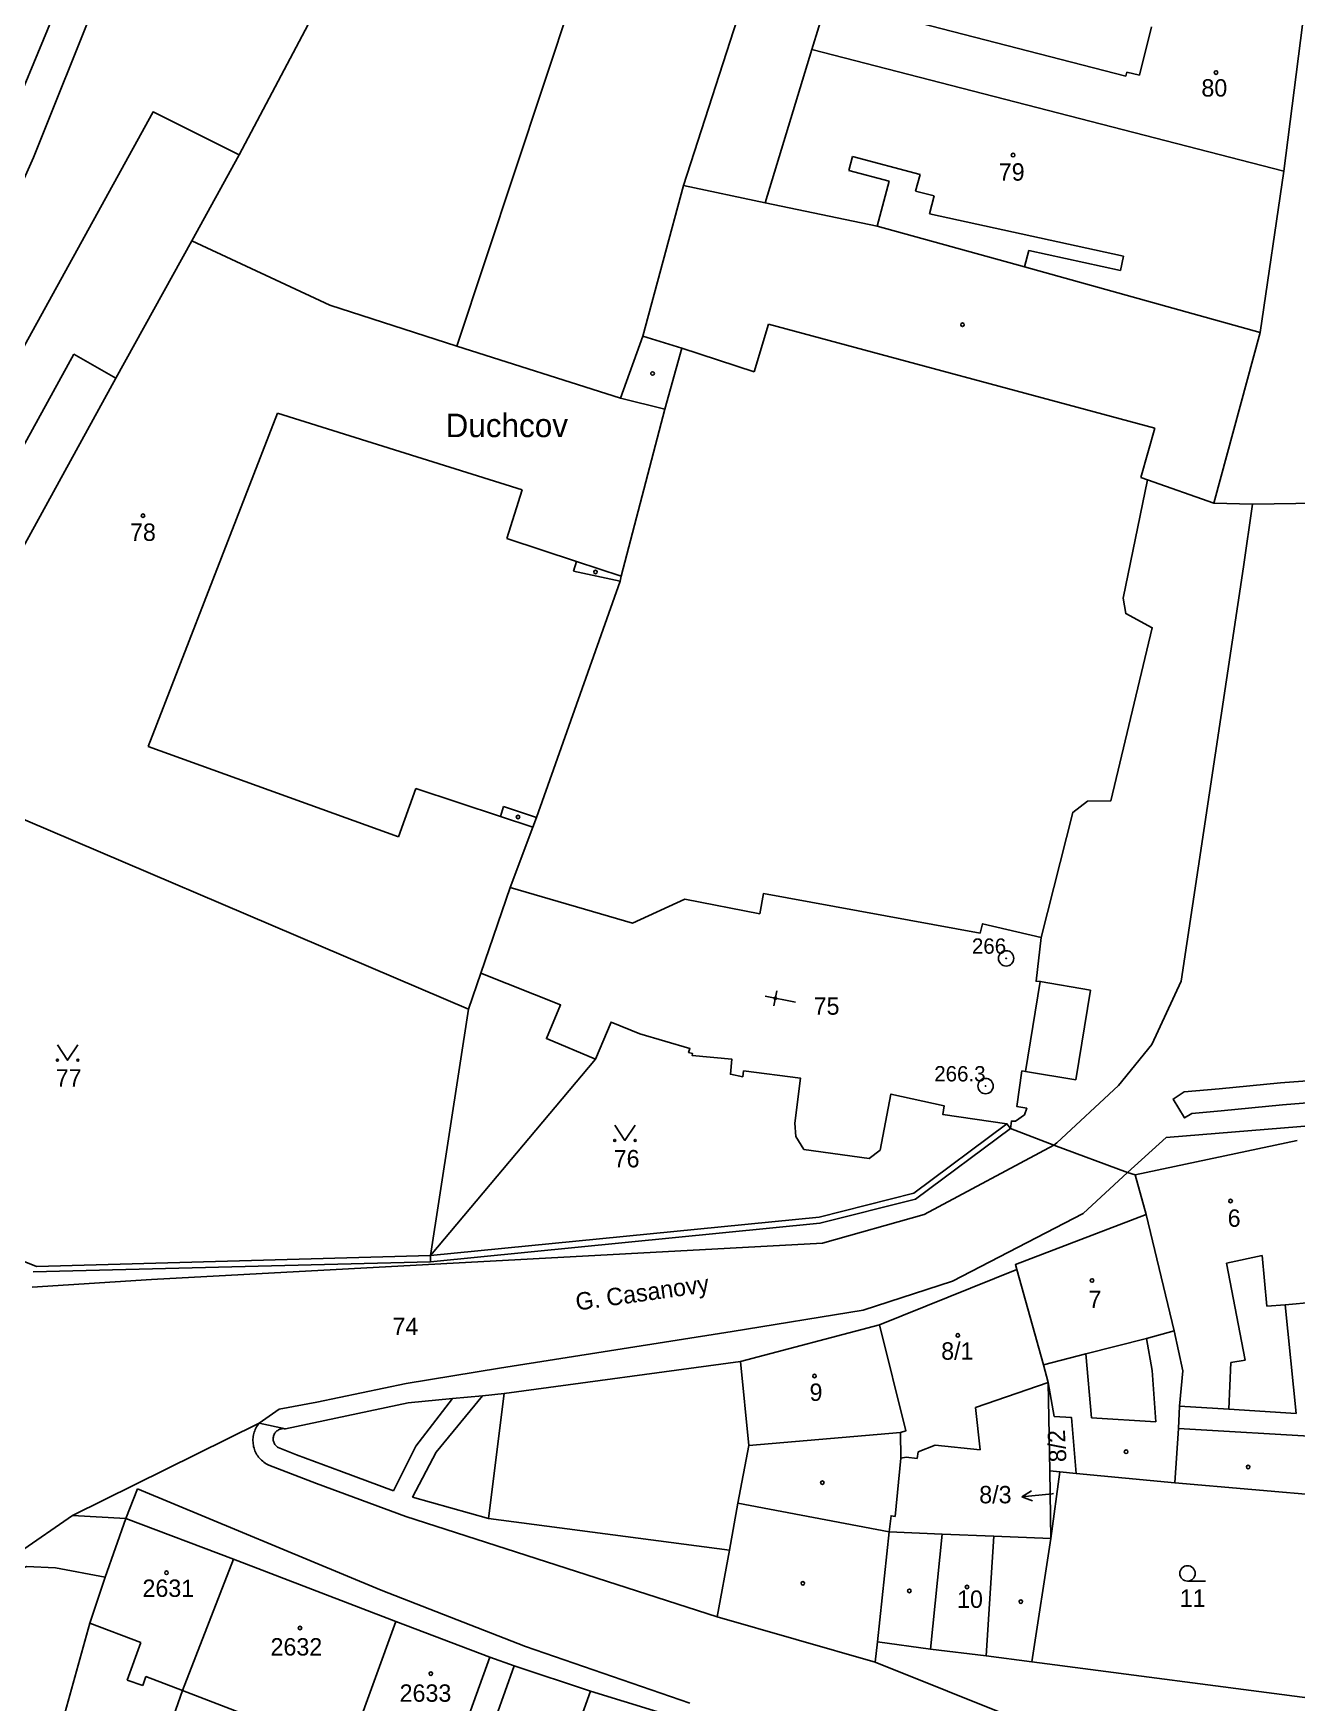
# Model space of a CAD drawing. Extents: x -784124 to -780570, y -980818 to -976926.
# Drawn here: x -782438.1 to -782314.6, y -979668 to -979504.8 of the extents above; entities that cross this region are included whole.
import ezdxf
from ezdxf.enums import TextEntityAlignment as Align

# ---------------------------------------------------------------- set-up
doc = ezdxf.new("R2010")
doc.units = 0
doc.header["$LTSCALE"] = 3.138375
doc.header["$MEASUREMENT"] = 0
doc.linetypes.add('0_02', pattern=[0])
doc.linetypes.add('0_051C', pattern=[0])
for name, color, linetype in [('1007', 1, 'CONTINUOUS'), ('1008', 1, 'CONTINUOUS'), ('101', 1, 'CONTINUOUS'), ('1016', 1, 'CONTINUOUS'), ('1029', 1, 'CONTINUOUS'), ('18', 1, 'CONTINUOUS'), ('21800', 1, 'CONTINUOUS'), ('21810', 1, 'CONTINUOUS'), ('21900', 1, 'CONTINUOUS'), ('21999', 1, 'CONTINUOUS'), ('23700', 1, 'CONTINUOUS'), ('304', 1, 'CONTINUOUS'), ('314', 1, 'CONTINUOUS'), ('402', 1, 'CONTINUOUS'), ('404', 1, 'CONTINUOUS'), ('409', 1, 'CONTINUOUS')]:
    doc.layers.add(name, color=color, linetype=linetype)

# ---------------------------------------------------------------- blocks, each defined once
blk = doc.blocks.new('4_02$0')
at = {"layer": '404', "color": 255, "linetype": 'Continuous'}
blk.add_circle((-0.01, 0), 0.175, dxfattribs=at)
blk = doc.blocks.new('1029$1')
at = {"layer": '1029', "color": 6, "linetype": 'Continuous'}
for p, q in [((0, 3), (-0.5, 2)), ((0, 0), (0, 3)), ((0, 3), (0.5, 2))]:
    blk.add_line(p, q, dxfattribs=at)
blk = doc.blocks.new('3_14$2')
at = {"layer": '314', "color": 255, "linetype": 'Continuous'}
blk.add_lwpolyline([(-1, 1.5), (0, 0), (1, 1.5)], dxfattribs=at)
for centre in [(-1, 0), (1, 0)]:
    blk.add_circle(centre, 0.1, dxfattribs=at)
blk = doc.blocks.new('3_04$3')
at = {"layer": '304', "color": 255, "linetype": 'Continuous'}
blk.add_line((0.01, 0), (1.76, 0), dxfattribs=at)
blk.add_circle((0.01, 0.75), 0.75, dxfattribs=at)
blk = doc.blocks.new('1_01$18')
at = {"layer": '101', "color": 3, "linetype": 'Continuous'}
for radius in [0.75, 0.03]:
    blk.add_circle((0, 0), radius, dxfattribs=at)
blk = doc.blocks.new('4_09$23')
at = {"layer": '409', "color": 255, "linetype": 'Continuous'}
for p, q in [((-0.75, 2), (0.75, 2)), ((0, 3), (0, 0))]:
    blk.add_line(p, q, dxfattribs=at)

msp = doc.modelspace()

# ---------------------------------------------------------------- linework, layer by layer
at = {"layer": '1029', "color": 255, "linetype": 'Continuous'}
msp.add_line((-782338.38, -979647.54), (-782338.5, -979647.56), dxfattribs=at)
at = {"layer": '21800', "color": 255, "linetype": 'Continuous'}
for p, q in [((-782347.46, -979436.13), (-782374.57, -979519.67)), ((-782419.44, -979470.34), (-782438.1, -979516.94)), ((-782441.92, -979516.93), (-782422.62, -979470.45)), ((-782351.41, -979503.82), (-782331.32, -979508.99)), ((-782329.96, -979508.91), (-782328.81, -979504.18)), ((-782331.32, -979508.99), (-782331.22, -979508.61)), ((-782331.22, -979508.61), (-782329.96, -979508.91)), ((-782438.1, -979516.94), (-782444.12, -979530.41)), ((-782358.39, -979518.22), (-782358.03, -979516.86)), ((-782358.03, -979516.86), (-782351.43, -979518.6)), ((-782354.46, -979519.25), (-782358.39, -979518.22)), ((-782355.62, -979523.67), (-782354.46, -979519.25)), ((-782351.43, -979518.6), (-782351.86, -979520.22)), ((-782351.86, -979520.22), (-782350.04, -979520.69)), ((-782350.04, -979520.69), (-782350.5, -979522.44)), ((-782350.5, -979522.44), (-782331.53, -979526.59)), ((-782430.04, -979538.53), (-782422.63, -979525.09)), ((-782340.8, -979526.02), (-782341.22, -979527.62)), ((-782331.83, -979527.98), (-782340.8, -979526.02)), ((-782331.53, -979526.59), (-782331.83, -979527.98)), ((-782366.25, -979533.25), (-782367.66, -979537.88)), ((-782328.46, -979543.41), (-782366.25, -979533.25)), ((-782374.72, -979535.59), (-782378.52, -979534.41)), ((-782376.39, -979541.53), (-782374.72, -979535.59)), ((-782367.66, -979537.88), (-782374.72, -979535.59)), ((-782447.75, -979560.88), (-782434.17, -979536.17)), ((-782434.17, -979536.17), (-782430.04, -979538.53)), ((-782430.04, -979538.53), (-782443.62, -979563.21)), ((-782376.39, -979541.53), (-782380.7, -979540.46)), ((-782414.24, -979541.94), (-782426.9, -979574.53)), ((-782390.33, -979549.42), (-782414.24, -979541.94)), ((-782380.64, -979557.86), (-782376.39, -979541.53)), ((-782329.84, -979548.24), (-782328.46, -979543.41)), ((-782329.19, -979548.46), (-782329.84, -979548.24)), ((-782391.82, -979554.2), (-782390.33, -979549.42)), ((-782319.79, -979556.96), (-782318.92, -979550.84)), ((-782385.01, -979556.43), (-782391.82, -979554.2)), ((-782385.01, -979556.43), (-782385.32, -979557.37)), ((-782380.64, -979557.86), (-782385.01, -979556.43)), ((-782388.92, -979581.46), (-782380.76, -979558.36)), ((-782385.32, -979557.37), (-782380.76, -979558.36)), ((-782380.76, -979558.36), (-782380.64, -979557.86)), ((-782325.9, -979597.46), (-782319.79, -979556.96)), ((-782426.9, -979574.53), (-782402.41, -979583.36)), ((-782402.41, -979583.36), (-782400.71, -979578.63)), ((-782400.71, -979578.63), (-782392.46, -979581.35)), ((-782392.14, -979580.38), (-782392.46, -979581.35)), ((-782388.92, -979581.46), (-782392.14, -979580.38)), ((-782389.28, -979582.4), (-782392.46, -979581.35)), ((-782391.49, -979588.3), (-782389.28, -979582.4)), ((-782388.92, -979581.46), (-782389.28, -979582.4)), ((-782339.67, -979597.48), (-782334.75, -979598.33)), ((-782328.78, -979603.66), (-782325.9, -979597.46)), ((-782334.75, -979598.33), (-782336.21, -979607.11)), ((-782332.04, -979607.65), (-782328.78, -979603.66)), ((-782383.17, -979605.09), (-782399.29, -979624.28)), ((-782336.21, -979607.11), (-782341.11, -979606.3)), ((-782478.21, -979608.98), (-782437.8, -979625.36)), ((-782338.05, -979613.27), (-782332.04, -979607.65)), ((-782327.38, -979612.73), (-782299.36, -979610.46)), ((-782352.02, -979618.19), (-782342.94, -979611.39)), ((-782351.02, -979620.26), (-782338.34, -979613.48)), ((-782338.34, -979613.48), (-782338.05, -979613.27)), ((-782331.14, -979616.16), (-782327.38, -979612.73)), ((-782335.49, -979620.18), (-782331.14, -979616.16)), ((-782361.28, -979620.52), (-782352.02, -979618.19)), ((-782360.96, -979623.07), (-782351.02, -979620.26)), ((-782348.26, -979626.77), (-782335.49, -979620.18)), ((-782399.29, -979624.28), (-782361.28, -979620.52)), ((-782426.57, -979626.63), (-782360.96, -979623.07)), ((-782437.8, -979625.36), (-782399.29, -979624.28)), ((-782317.97, -979624.29), (-782321.47, -979625.01)), ((-782321.47, -979625.01), (-782319.65, -979634.52)), ((-782317.52, -979629.24), (-782317.97, -979624.29)), ((-782438.23, -979627.37), (-782426.57, -979626.63)), ((-782356.98, -979629.61), (-782348.26, -979626.77)), ((-782369.8, -979631.69), (-782356.98, -979629.61)), ((-782315.73, -979629.09), (-782317.52, -979629.24)), ((-782312.91, -979628.84), (-782315.73, -979629.09)), ((-782314.65, -979639.72), (-782315.73, -979629.09)), ((-782392.53, -979635.29), (-782369.8, -979631.69)), ((-782329.29, -979632.38), (-782326.59, -979631.65)), ((-782335.22, -979633.88), (-782329.29, -979632.38)), ((-782329.29, -979632.38), (-782328.72, -979635.52)), ((-782339.37, -979634.97), (-782335.22, -979633.88)), ((-782334.66, -979640.15), (-782335.22, -979633.88)), ((-782321.04, -979634.74), (-782321.25, -979639.3)), ((-782319.65, -979634.52), (-782321.04, -979634.74)), ((-782401.68, -979636.79), (-782392.53, -979635.29)), ((-782346.02, -979639.13), (-782338.89, -979636.68)), ((-782328.72, -979635.52), (-782328.39, -979640.52)), ((-782410.39, -979638.61), (-782401.68, -979636.79)), ((-782400.72, -979642.9), (-782397.13, -979638.25)), ((-782398.75, -979643.49), (-782394.19, -979637.99)), ((-782392.08, -979637.77), (-782393.62, -979649.99)), ((-782416.04, -979640.67), (-782414.1, -979639.29)), ((-782414.1, -979639.29), (-782410.39, -979638.61)), ((-782345.55, -979643.26), (-782346.02, -979639.13)), ((-782321.25, -979639.3), (-782326.05, -979639.01)), ((-782321.25, -979639.3), (-782314.65, -979639.72)), ((-782328.39, -979640.52), (-782334.66, -979640.15)), ((-782326.17, -979641.2), (-782311.72, -979642.04)), ((-782414.18, -979643.05), (-782412.4, -979643.76)), ((-782402.92, -979647.27), (-782400.72, -979642.9)), ((-782351.62, -979643.46), (-782349.94, -979642.82)), ((-782349.94, -979642.82), (-782345.55, -979643.26)), ((-782410.44, -979646.56), (-782415.09, -979644.77)), ((-782412.4, -979643.76), (-782407.98, -979645.4)), ((-782401.06, -979647.91), (-782398.75, -979643.49)), ((-782352.79, -979643.98), (-782353.32, -979644.09)), ((-782352.79, -979643.98), (-782351.71, -979644.12)), ((-782351.71, -979644.12), (-782351.62, -979643.46)), ((-782401.7, -979649.78), (-782410.44, -979646.56)), ((-782407.98, -979645.4), (-782402.92, -979647.27)), ((-782427.95, -979647.1), (-782429.06, -979649.99)), ((-782404.1, -979656.98), (-782427.95, -979647.1)), ((-782393.62, -979649.99), (-782401.06, -979647.91)), ((-782371.26, -979659.59), (-782401.7, -979649.78)), ((-782393.62, -979649.99), (-782370.05, -979653.08)), ((-782350.4, -979662.75), (-782349.28, -979651.5)), ((-782344.22, -979651.7), (-782344.97, -979663.4)), ((-782389.99, -979662.5), (-782404.1, -979656.98)), ((-782427.62, -979662.12), (-782432.58, -979660.22)), ((-782428.94, -979665.78), (-782427.62, -979662.12)), ((-782373.94, -979668.04), (-782389.99, -979662.5)), ((-782427.42, -979666.31), (-782428.94, -979665.78)), ((-782427.13, -979665.44), (-782427.42, -979666.31)), ((-782423.52, -979666.8), (-782427.13, -979665.44)), ((-782407.42, -979672.98), (-782423.52, -979666.8))]:
    msp.add_line(p, q, dxfattribs=at)
for points in [[(-782415.09, -979644.77), (-782415.219, -979644.708), (-782415.344, -979644.638), (-782415.465, -979644.563), (-782415.582, -979644.48), (-782415.695, -979644.392), (-782415.802, -979644.297), (-782415.904, -979644.197), (-782416.001, -979644.092), (-782416.092, -979643.981), (-782416.177, -979643.866), (-782416.255, -979643.746), (-782416.327, -979643.622), (-782416.392, -979643.495), (-782416.449, -979643.364), (-782416.5, -979643.23), (-782416.544, -979643.094), (-782416.58, -979642.955), (-782416.608, -979642.815), (-782416.629, -979642.673), (-782416.642, -979642.531), (-782416.648, -979642.388), (-782416.646, -979642.245), (-782416.636, -979642.102), (-782416.618, -979641.96), (-782416.593, -979641.819), (-782416.56, -979641.68), (-782416.519, -979641.543), (-782416.472, -979641.408), (-782416.417, -979641.276), (-782416.355, -979641.147), (-782416.286, -979641.021), (-782416.21, -979640.9), (-782416.128, -979640.783), (-782416.04, -979640.67)], [(-782414.18, -979643.05), (-782414.253, -979643.003), (-782414.322, -979642.949), (-782414.386, -979642.89), (-782414.445, -979642.825), (-782414.497, -979642.755), (-782414.543, -979642.681), (-782414.583, -979642.603), (-782414.615, -979642.522), (-782414.641, -979642.439), (-782414.658, -979642.353), (-782414.669, -979642.267), (-782414.671, -979642.179), (-782414.666, -979642.092), (-782414.654, -979642.006), (-782414.633, -979641.921), (-782414.606, -979641.838), (-782414.571, -979641.758), (-782414.53, -979641.681), (-782414.481, -979641.609), (-782414.427, -979641.54), (-782414.367, -979641.477), (-782414.301, -979641.42), (-782414.231, -979641.368), (-782414.156, -979641.323), (-782414.078, -979641.284), (-782413.997, -979641.252), (-782413.913, -979641.228), (-782413.827, -979641.211), (-782413.741, -979641.202), (-782413.653, -979641.2), (-782413.566, -979641.206), (-782413.48, -979641.22)]]:
    msp.add_lwpolyline(points, dxfattribs=at)
at = {"layer": '21810', "color": 255, "linetype": '0_02'}
for p, q in [((-782368.15, -979642.86), (-782353.33, -979641.57)), ((-782354.44, -979651.3), (-782369.24, -979648.47)), ((-782397.91, -979675.86), (-782393.5, -979663.53))]:
    msp.add_line(p, q, dxfattribs=at)
at = {"layer": '21900', "color": 3, "linetype": 'Continuous'}
for p, q in [((-782364, -979437.02), (-782396.73, -979535.4)), ((-782315.85, -979518.27), (-782314.02, -979503.96)), ((-782362.01, -979506.39), (-782366.56, -979521.36)), ((-782315.85, -979518.27), (-782362.01, -979506.39)), ((-782318.19, -979534.04), (-782315.85, -979518.27)), ((-782322.72, -979550.75), (-782318.19, -979534.04)), ((-782394.38, -979596.69), (-782395.58, -979600.19)), ((-782314.57, -979613.04), (-782330.41, -979616.38)), ((-782330.41, -979616.38), (-782329.33, -979620.28)), ((-782399.28, -979624.88), (-782438.13, -979625.88)), ((-782341.96, -979625.65), (-782355.39, -979631.05)), ((-782355.39, -979631.05), (-782368.97, -979634.64)), ((-782337.77, -979645.42), (-782338.64, -979651.94)), ((-782336.15, -979645.59), (-782337.77, -979645.42)), ((-782336.15, -979645.59), (-782326.51, -979646.51)), ((-782326.51, -979646.51), (-782311.47, -979647.79)), ((-782429.06, -979649.99), (-782434.29, -979649.68)), ((-782431.1, -979655.73), (-782429.06, -979649.99)), ((-782418.54, -979653.96), (-782429.06, -979649.99)), ((-782355.59, -979662.05), (-782354.44, -979651.3)), ((-782340.51, -979664), (-782338.64, -979651.94)), ((-782402.68, -979660.06), (-782418.54, -979653.96)), ((-782355.82, -979664.04), (-782355.59, -979662.05)), ((-782383.63, -979666.85), (-782391.11, -979664.4)), ((-782387.89, -979678.58), (-782383.63, -979666.85)), ((-782374.2, -979669.76), (-782383.63, -979666.85))]:
    msp.add_line(p, q, dxfattribs=at)
for points in [[(-782392.64, -979422.56), (-782415.75, -979469.72), (-782398.07, -979479.05), (-782418, -979516.68)], [(-782358.85, -979496.37), (-782359.97, -979499.7), (-782362.01, -979506.39)], [(-782418, -979516.68), (-782426.41, -979512.49), (-782443.69, -979543.8), (-782446.48, -979548.91), (-782463.98, -979580.84)], [(-782396.73, -979535.4), (-782409.12, -979531.37), (-782422.63, -979525.09), (-782418, -979516.68)], [(-782366.56, -979521.36), (-782374.57, -979519.67), (-782378.52, -979534.41), (-782380.7, -979540.46), (-782396.73, -979535.4)], [(-782318.19, -979534.04), (-782341.22, -979527.62), (-782355.62, -979523.67), (-782366.56, -979521.36)], [(-782322.72, -979550.75), (-782329.19, -979548.46), (-782331.58, -979560.02), (-782331.31, -979561.52), (-782328.72, -979562.91), (-782332.76, -979579.83), (-782335.06, -979579.85), (-782336.49, -979580.97), (-782339.57, -979593.2)], [(-782308.43, -979550.51), (-782310.44, -979550.71), (-782318.92, -979550.84), (-782322.72, -979550.75)], [(-782395.58, -979600.19), (-782450.91, -979576.61), (-782455.31, -979584.54), (-782463.98, -979580.84)], [(-782339.57, -979593.2), (-782345.32, -979591.84), (-782345.56, -979592.76), (-782366.74, -979588.9), (-782367.1, -979590.87), (-782374.43, -979589.44), (-782379.53, -979591.8), (-782391.49, -979588.3), (-782394.38, -979596.69)], [(-782339.57, -979593.2), (-782340.09, -979597.46), (-782339.67, -979597.48), (-782341.11, -979606.3), (-782341.47, -979606.24), (-782341.95, -979609.72), (-782341, -979609.89), (-782341.21, -979610.51), (-782342.09, -979611.16), (-782342.5, -979611.14), (-782342.58, -979611.87)], [(-782394.38, -979596.69), (-782386.57, -979599.78), (-782387.96, -979603.07), (-782383.17, -979605.09), (-782381.63, -979601.46), (-782378.83, -979602.6), (-782373.93, -979604.04), (-782374.05, -979604.42), (-782373.67, -979604.53), (-782373.72, -979604.72), (-782369.83, -979605.08), (-782369.97, -979606.56), (-782368.76, -979606.81), (-782368.68, -979606.23), (-782363.11, -979606.95), (-782363.67, -979611.34), (-782363.56, -979612.65), (-782362.78, -979613.91), (-782356.41, -979614.78), (-782355.32, -979613.97), (-782354.28, -979608.49), (-782349.08, -979609.64), (-782349.2, -979610.48), (-782342.94, -979611.39), (-782342.58, -979611.87)], [(-782395.58, -979600.19), (-782399.29, -979624.28), (-782399.28, -979624.88)], [(-782342.58, -979611.87), (-782351.87, -979618.77), (-782361.22, -979621.12), (-782399.28, -979624.88)], [(-782342.58, -979611.87), (-782338.34, -979613.48), (-782331.14, -979616.16), (-782330.41, -979616.38)], [(-782329.33, -979620.28), (-782342.11, -979625.16), (-782341.96, -979625.65)], [(-782329.33, -979620.28), (-782326.59, -979631.65), (-782325.74, -979635.54), (-782326.05, -979639.01), (-782326.17, -979641.2), (-782326.51, -979646.51)], [(-782341.96, -979625.65), (-782339.37, -979634.97), (-782338.89, -979636.68)], [(-782355.39, -979631.05), (-782352.83, -979641.43), (-782353.33, -979641.57), (-782353.32, -979644.09), (-782353.87, -979649.78), (-782354.26, -979649.72), (-782354.44, -979651.3)], [(-782434.29, -979649.68), (-782416.04, -979640.67), (-782413.48, -979641.22), (-782401.46, -979638.69), (-782397.13, -979638.25), (-782394.19, -979637.99), (-782392.08, -979637.77), (-782368.97, -979634.64)], [(-782368.97, -979634.64), (-782368.15, -979642.86), (-782369.24, -979648.47), (-782370.05, -979653.08), (-782371.26, -979659.59), (-782355.82, -979664.04)], [(-782338.89, -979636.68), (-782338.31, -979640.01), (-782336.62, -979640.1), (-782336.15, -979645.59)], [(-782441.78, -979655.34), (-782439.48, -979653.29), (-782434.29, -979649.68)], [(-782354.44, -979651.3), (-782349.28, -979651.5), (-782344.22, -979651.7), (-782338.64, -979651.94)], [(-782340.51, -979664), (-782312.56, -979667.63), (-782310.45, -979652.69)], [(-782449.33, -979685.88), (-782450.31, -979684.32), (-782440.17, -979655.32), (-782438.8, -979654.69), (-782435.94, -979654.81), (-782431.1, -979655.73)], [(-782430.79, -979689.12), (-782427.04, -979676.82), (-782423.52, -979666.8), (-782418.54, -979653.96)], [(-782439.7, -979686.58), (-782438.8, -979683.16), (-782436.35, -979673.69), (-782432.58, -979660.22), (-782431.1, -979655.73)], [(-782412.06, -979684.89), (-782407.42, -979672.98), (-782406.79, -979671.36), (-782402.68, -979660.06)], [(-782391.11, -979664.4), (-782393.5, -979663.53), (-782402.68, -979660.06)], [(-782355.59, -979662.05), (-782350.4, -979662.75), (-782344.97, -979663.4), (-782340.51, -979664)], [(-782398, -979683.53), (-782397.09, -979681.05), (-782395.87, -979677.74), (-782395.52, -979676.78), (-782391.11, -979664.4)], [(-782355.82, -979664.04), (-782341.67, -979669.7), (-782330.85, -979672.37), (-782315.44, -979676.15), (-782298.97, -979681.46), (-782281.3, -979687.01), (-782262.05, -979692.42)]]:
    msp.add_lwpolyline(points, dxfattribs=at)
at = {"layer": '21999', "color": 3, "linetype": 'Continuous'}
for p, q in [((-782338.75, -979645.32), (-782338.89, -979636.68)), ((-782338.64, -979651.94), (-782338.75, -979645.32)), ((-782337.77, -979645.42), (-782338.75, -979645.32))]:
    msp.add_line(p, q, dxfattribs=at)
at = {"layer": '23700', "color": 255, "linetype": '0_051C'}
msp.add_lwpolyline([(-782312.23, -979607.09), (-782316.18, -979607.41), (-782322.19, -979607.98), (-782325.59, -979608.28), (-782326.69, -979608.99), (-782325.56, -979610.83), (-782325.56, -979610.83), (-782324.85, -979610.38), (-782321.99, -979610.14), (-782315.98, -979609.56), (-782313.16, -979609.31)], dxfattribs=at)

# ---------------------------------------------------------------- block references
at = {"layer": '101', "color": 0, "linetype": 'ByBlock'}
for p in [(-782343.01, -979595.23), (-782345.02, -979607.71)]:
    msp.add_blockref('1_01$18', p, dxfattribs=at)
at = {"layer": '1029', "color": 0, "linetype": 'ByBlock', "rotation": 96}
msp.add_blockref('1029$1', (-782338.5, -979647.56), dxfattribs=at)
at = {"layer": '304', "color": 0, "linetype": 'ByBlock'}
msp.add_blockref('3_04$3', (-782325.29, -979656.1), dxfattribs=at)
at = {"layer": '314', "color": 0, "linetype": 'ByBlock'}
for p in [(-782434.77, -979605.19), (-782380.28, -979613.03)]:
    msp.add_blockref('3_14$2', p, dxfattribs=at)
at = {"layer": '402', "color": 0, "linetype": 'ByBlock'}
for p in [(-782347.27, -979533.29), (-782377.57, -979538.06), (-782383.15, -979557.46), (-782390.72, -979581.41), (-782331.27, -979643.46), (-782319.34, -979644.95), (-782360.97, -979646.48), (-782362.88, -979656.32), (-782352.46, -979657.06), (-782341.56, -979658.11)]:
    msp.add_blockref('4_02$0', p, dxfattribs=at)
at = {"layer": '404', "color": 0, "linetype": 'ByBlock'}
for p in [(-782322.48, -979508.64), (-782342.32, -979516.71), (-782427.39, -979551.96), (-782321.06, -979618.95), (-782334.6, -979626.72), (-782347.72, -979632.08), (-782361.74, -979636.06), (-782425.09, -979655.29), (-782346.82, -979656.68), (-782412.04, -979660.69), (-782399.25, -979665.15)]:
    msp.add_blockref('4_02$0', p, dxfattribs=at)
at = {"layer": '404', "color": 0, "linetype": 'ByBlock', "xscale": 0.67, "yscale": 0.67, "zscale": 0.67}
msp.add_blockref('4_02$0', (-782365.58, -979599.13), dxfattribs=at)
at = {"layer": '409', "color": 0, "linetype": 'ByBlock', "rotation": 79}
msp.add_blockref('4_09$23', (-782363.62, -979599.51), dxfattribs=at)

# ---------------------------------------------------------------- texts
at = {"layer": '1007', "color": 255, "linetype": 'Continuous'}
msp.add_text('Duchcov', height=2.3, dxfattribs=at).set_placement((-782391.83, -979544.97), align=Align.BOTTOM_CENTER)
at = {"layer": '1008', "color": 255, "linetype": 'Continuous'}
msp.add_text('G. Casanovy', height=1.7, rotation=8, dxfattribs=at).set_placement((-782384.91, -979630.17), align=Align.BOTTOM_LEFT)
at = {"layer": '1016', "color": 214, "linetype": 'Continuous'}
for s, p in [('266', (-782343.01, -979595.23)), ('266.3', (-782345.02, -979607.71))]:
    msp.add_text(s, height=1.5, dxfattribs=at).set_placement(p, align=Align.BOTTOM_RIGHT)
at = {"layer": '18', "color": 255, "linetype": 'Continuous'}
for s, p in [('80', (-782323.92, -979511.5)), ('79', (-782343.73, -979519.72)), ('78', (-782428.67, -979554.93)), ('75', (-782361.83, -979601.25)), ('77', (-782435.93, -979608.28)), ('76', (-782381.38, -979616.17)), ('6', (-782321.35, -979621.98)), ('7', (-782334.96, -979629.93)), ('74', (-782403.01, -979632.57)), ('8/1', (-782349.36, -979634.97)), ('9', (-782362.23, -979639)), ('2631', (-782427.45, -979658.16)), ('10', (-782347.81, -979659.23)), ('11', (-782326.04, -979659.13)), ('2632', (-782414.93, -979663.89)), ('2633', (-782402.31, -979668.41))]:
    msp.add_text(s, height=1.7, dxfattribs=at).set_placement(p, align=Align.BOTTOM_LEFT)
msp.add_text('8/2', height=1.7, rotation=93, dxfattribs=at).set_placement((-782336.68, -979642.83), align=Align.BOTTOM_CENTER)
msp.add_text('8/3', height=1.7, dxfattribs=at).set_placement((-782344.06, -979649.01), align=Align.BOTTOM_CENTER)

doc.saveas('drawing.dxf')
